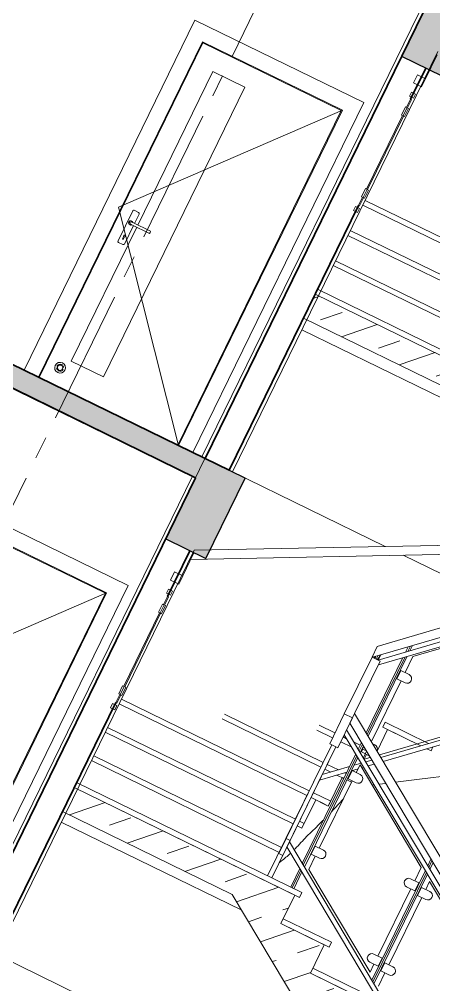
# Model space of a CAD drawing. Header units: millimetres. Extents: x 1373 to 40779, y 1939 to 6439.
# Drawn here: x 4476 to 4533.9, y 5882.4 to 6017.2 of the extents above; entities that cross this region are included whole.
import ezdxf

# ---------------------------------------------------------------- set-up
doc = ezdxf.new("R2010")
doc.units = ezdxf.units.MM
doc.linetypes.add('IMPORT-CENTER2', pattern=[112.5, 75, -12.5, 12.5, -12.5])
for name, color, linetype, lineweight in [('A-DETL', 6, 'Continuous', 30), ('A-DETL-GENF', 92, 'Continuous', 18), ('A-DOOR', 31, 'Continuous', 18), ('A-DOOR-FRAM', 31, 'Continuous', 18), ('A-FLOR-FNSH', 192, 'Continuous', 35), ('A-FLOR-HRAL', 11, 'Continuous', 18), ('A-WALL', 20, 'Continuous', 9), ('A-WALL-FNSH', 113, 'Continuous', 18), ('HESAPLAMALAR', 2, 'Continuous', 30), ('S-GRID', 252, 'IMPORT-CENTER2', 5), ('S-STRS', 31, 'Continuous', 18)]:
    doc.layers.add(name, color=color, linetype=linetype, lineweight=lineweight)
pattern_1 = [(45, (1545.127, 1479.418), (-17.9605, 17.9605), []), (45, (1563.087, 1479.418), (-17.9605, 17.9605), [12.7, -12.7])]

# ---------------------------------------------------------------- blocks, each defined once
blk = doc.blocks.new('RJEJRE')
at = {"layer": 'A-FLOR-HRAL'}
for p, q in [((-512.42, 659.46), (-512.42, 644.62)), ((-517.5, 644.62), (-517.5, 639.54)), ((-512.42, 644.62), (-517.5, 644.62)), ((-512.42, 639.54), (-512.42, 644.62)), ((-517.5, 639.54), (-512.42, 639.54)), ((-516.23, 634.46), (-516.23, 631.92)), ((-513.69, 634.46), (-516.23, 634.46)), ((-516.23, 631.92), (-513.69, 631.92)), ((-513.69, 631.92), (-513.69, 634.46)), ((-515.59, 625.57), (-515.59, 620.49)), ((-515.59, 625.57), (-513.69, 625.57)), ((-514.32, 630.65), (-514.96, 630.65)), ((-514.96, 630.65), (-514.96, 625.57)), ((-514.32, 625.57), (-514.32, 630.65)), ((-513.69, 620.49), (-513.69, 625.57)), ((-515.59, 620.49), (-513.69, 620.49)), ((-514.96, 620.49), (-514.96, 574.77)), ((-514.32, 574.77), (-514.32, 620.49)), ((-515.59, 574.77), (-515.59, 569.69)), ((-515.59, 574.77), (-513.69, 574.77)), ((-513.69, 569.69), (-513.69, 574.77)), ((-515.59, 569.69), (-513.69, 569.69)), ((-514.96, 569.69), (-514.96, 564.61)), ((-514.32, 564.61), (-514.32, 569.69)), ((-516.23, 563.34), (-516.23, 560.8)), ((-513.69, 563.34), (-516.23, 563.34)), ((-516.23, 560.8), (-513.69, 560.8)), ((-514.96, 564.61), (-514.32, 564.61)), ((-513.69, 560.8), (-513.69, 563.34)), ((-334.99, 442.65), (-512.96, 351.29)), ((-330.27, 439.37), (-512.42, 345.86)), ((-397.5, 347.95), (-311.46, 426.31)), ((-307.18, 423.34), (-397.26, 341.3)), ((-393.65, 341.3), (-305.13, 421.92)), ((-302.99, 420.43), (-392.42, 338.98)), ((-321.27, 402.52), (-377.15, 351.62)), ((-368.49, 293.09), (-251.11, 400)), ((-247.34, 400), (-366.29, 291.66)), ((-380.01, 353.72), (-380.01, 357.01)), ((-381.91, 351.99), (-381.91, 355.28)), ((-377.15, 351.62), (-377.15, 341.54)), ((-512.96, 349.57), (-512.42, 349.57)), ((-512.42, 349.57), (-512.42, 335.61)), ((-397.5, 341.3), (-397.5, 347.95)), ((-381.91, 301.87), (-381.91, 348.55)), ((-380.01, 300.62), (-380.01, 350.29)), ((-397.5, 341.3), (-392.42, 341.3)), ((-397.5, 341.3), (-397.5, 306)), ((-396.23, 342.24), (-396.23, 341.3)), ((-395.93, 342.3), (-395.97, 342.46)), ((-395.59, 341.3), (-395.93, 342.3)), ((-393.98, 342.3), (-394.32, 341.3)), ((-393.76, 343.65), (-393.98, 342.3)), ((-393.7, 344.5), (-393.76, 343.65)), ((-393.69, 341.3), (-393.69, 344.55)), ((-392.42, 308.73), (-392.42, 341.3)), ((-374.61, 341.54), (-379.69, 341.54)), ((-379.69, 341.54), (-379.69, 336.46)), ((-517.5, 335.61), (-517.5, 330.53)), ((-512.42, 335.61), (-517.5, 335.61)), ((-512.42, 330.53), (-512.42, 335.61)), ((-379.69, 336.46), (-374.61, 336.46)), ((-377.15, 336.46), (-377.15, 298.75)), ((-369.87, 294), (-321.27, 338.27)), ((-517.5, 330.53), (-512.42, 330.53)), ((-516.23, 325.45), (-516.23, 322.91)), ((-513.69, 325.45), (-516.23, 325.45)), ((-513.69, 322.91), (-513.69, 325.45)), ((-516.23, 322.91), (-513.69, 322.91)), ((-514.32, 321.64), (-514.96, 321.64)), ((-514.96, 321.64), (-514.96, 316.56)), ((-514.32, 316.56), (-514.32, 321.64)), ((-515.59, 316.56), (-515.59, 311.48)), ((-515.59, 316.56), (-513.69, 316.56)), ((-513.69, 311.48), (-513.69, 316.56)), ((-515.59, 311.48), (-513.69, 311.48)), ((-514.96, 311.48), (-514.96, 265.76)), ((-514.32, 265.76), (-514.32, 311.48)), ((-392.42, 302.67), (-392.42, 308.73)), ((-392.42, 308.73), (-239.96, 209.09)), ((-392.42, 306), (-397.5, 306)), ((-397.5, 306), (-397.5, 287.37)), ((-392.42, 287.37), (-392.42, 306)), ((-392.42, 302.67), (-239.96, 203.02)), ((-392.42, 298.57), (-242.82, 200.79)), ((-374.61, 297.9), (-375.85, 297.9)), ((-392.42, 295.54), (-242.82, 197.76)), ((-381.91, 291.71), (-381.91, 295.8)), ((-380.01, 294.55), (-380.01, 290.46)), ((-379.69, 294.35), (-379.69, 292.82)), ((-379.69, 292.82), (-377.36, 292.82)), ((-377.15, 292.68), (-377.15, 288.59)), ((-397.5, 287.37), (-392.42, 287.37)), ((-396.23, 287.37), (-396.23, 264.5)), ((-396.23, 287.37), (-396.23, 205.88)), ((-393.69, 264.5), (-393.69, 287.37)), ((-393.69, 205.88), (-393.69, 287.37)), ((-381.91, 220.59), (-381.91, 288.67)), ((-380.01, 287.43), (-380.01, 219.34)), ((-376.37, 288.08), (-373.75, 290.46)), ((-374.98, 287.18), (-372.37, 289.56)), ((-370.17, 288.12), (-372.79, 285.74)), ((-393.71, 270.12), (-381.91, 280.87)), ((-380.01, 282.6), (-376.92, 285.41)), ((-377.15, 281.77), (-380.01, 279.17)), ((-321.27, 247.77), (-377.15, 284.29)), ((-377.15, 284.29), (-377.15, 279.39)), ((-374.73, 283.98), (-375.54, 283.24)), ((-381.91, 277.43), (-393.71, 266.69)), ((-374.61, 279.39), (-379.69, 279.39)), ((-379.69, 279.39), (-379.69, 274.31)), ((-379.69, 274.31), (-374.61, 274.31)), ((-377.15, 274.31), (-377.15, 232.54)), ((-515.59, 265.76), (-515.59, 260.68)), ((-515.59, 265.76), (-513.69, 265.76)), ((-513.69, 260.68), (-513.69, 265.76)), ((-396.23, 264.39), (-396.23, 267.83)), ((-396.23, 264.5), (-396.23, 229.21)), ((-393.69, 229.21), (-393.69, 264.5)), ((-515.59, 260.68), (-513.69, 260.68)), ((-514.96, 260.68), (-514.96, 255.6)), ((-514.32, 255.6), (-514.32, 260.68)), ((-516.23, 254.33), (-516.23, 251.79)), ((-513.69, 254.33), (-516.23, 254.33)), ((-514.96, 255.6), (-514.32, 255.6)), ((-513.69, 251.79), (-513.69, 254.33)), ((-318.41, 250.2), (-318.41, 254.29)), ((-516.23, 251.79), (-513.69, 251.79)), ((-316.51, 253.05), (-316.51, 248.96)), ((-321.27, 239.54), (-321.27, 247.77)), ((-318.41, 179.08), (-318.41, 247.17)), ((-316.51, 245.92), (-316.51, 177.84)), ((-257.77, 206.26), (-313.65, 242.79)), ((-313.65, 242.79), (-313.65, 237.88)), ((-318.73, 239.54), (-323.81, 239.54)), ((-318.73, 234.46), (-318.73, 239.54)), ((-311.11, 237.88), (-316.19, 237.88)), ((-316.19, 237.88), (-316.19, 232.8)), ((-374.61, 232.54), (-379.69, 232.54)), ((-379.69, 232.54), (-379.69, 227.46)), ((-323.81, 234.46), (-318.73, 234.46)), ((-321.27, 192.7), (-321.27, 234.46)), ((-316.19, 232.8), (-311.11, 232.8)), ((-313.65, 232.8), (-313.65, 191.04)), ((-393.69, 229.21), (-396.23, 229.21)), ((-396.23, 229.21), (-396.23, 219.89)), ((-393.69, 219.89), (-393.69, 229.21)), ((-393.69, 225.25), (-393.69, 228.28)), ((-393.69, 228.28), (-242.82, 129.67)), ((-379.69, 227.46), (-374.61, 227.46)), ((-377.15, 227.46), (-377.15, 219.24)), ((-393.69, 225.25), (-242.82, 126.64)), ((-396.23, 219.89), (-393.69, 219.89)), ((-381.91, 205.88), (-381.91, 217.55)), ((-380.01, 216.31), (-380.01, 205.88)), ((-377.15, 219.24), (-321.27, 182.72)), ((-318.73, 192.7), (-323.81, 192.7)), ((-318.73, 187.62), (-318.73, 192.7)), ((-311.11, 191.04), (-316.19, 191.04)), ((-316.19, 191.04), (-316.19, 185.96)), ((-323.81, 187.62), (-318.73, 187.62)), ((-321.27, 182.72), (-321.27, 187.62)), ((-316.19, 185.96), (-311.11, 185.96)), ((-313.65, 185.96), (-313.65, 177.73))]:
    blk.add_line(p, q, dxfattribs=at)
at = {"layer": 'A-FLOR-HRAL', "linetype": 'Continuous'}
for p, q in [((-514.64, 620.49), (-514.64, 625.57)), ((-514.64, 569.69), (-514.64, 574.77)), ((-380.96, 352.85), (-380.96, 356.14)), ((-380.96, 301.24), (-380.96, 349.42)), ((-394.96, 341.3), (-394.96, 343.39)), ((-514.64, 311.48), (-514.64, 316.56)), ((-380.96, 291.08), (-380.96, 295.18)), ((-380.96, 219.96), (-380.96, 288.05)), ((-514.64, 260.68), (-514.64, 265.76)), ((-317.46, 249.58), (-317.46, 253.67)), ((-317.46, 178.46), (-317.46, 246.55)), ((-380.96, 205.88), (-380.96, 216.93))]:
    blk.add_line(p, q, dxfattribs=at)
at = {"layer": 'A-FLOR-HRAL'}
for centre, start, end in [((-374.61, 339), 270, 90), ((-374.61, 295.36), 1.7261, 90), ((-374.61, 276.85), 270, 90), ((-323.81, 237), 90, 270), ((-311.11, 235.34), 270, 90), ((-374.61, 230), 270, 90), ((-323.81, 190.16), 90, 270), ((-311.11, 188.5), 270, 90)]:
    blk.add_arc(centre, 2.54, start, end, dxfattribs=at)
blk = doc.blocks.new('A$C189a16f2')
at = {"layer": 'A-DETL-GENF'}
h = blk.add_hatch(dxfattribs=at)
h.set_pattern_fill('ANSI33', color=153, style=0)
h.set_pattern_definition([(45, (-21729.413, 4339.7565), (-4.490128, 4.490128), []), (45, (-21724.923, 4339.7565), (-4.490128, 4.490128), [3.175, -1.5875])])
h.paths.add_polyline_path([(748.51, 1616.02), (1274.79, 1616.02), (1274.79, 1578.02), (1299.79, 1578.02), (1299.79, 1628.02), (723.51, 1628.02), (572.04, 1628.02), (572.04, 1616.02), (723.51, 1616.02), (723.51, 1578.02), (748.51, 1578.02)])
h.paths.add_polyline_path([(1739.79, 1616.02), (2248.76, 1616.02), (2248.76, 1578.02), (2273.76, 1578.02), (2273.76, 1616.02), (2373.85, 1616.02), (2373.85, 1628.02), (1564.79, 1628.02), (1564.79, 1616.02), (1714.79, 1616.02), (1714.79, 1578.02), (1739.79, 1578.02)])
h = blk.add_hatch(dxfattribs=at)
h.set_pattern_fill('ANSI33', color=153, style=0)
h.set_pattern_definition([(45, (-21729.413, 4039.7565), (-4.490128, 4.490128), []), (45, (-21724.923, 4039.7565), (-4.490128, 4.490128), [3.175, -1.5875])])
h.paths.add_polyline_path([(723.51, 1278.02), (748.51, 1278.02), (748.51, 1316.02), (1274.79, 1316.02), (1274.79, 1278.02), (1299.79, 1278.02), (1299.79, 1328.02), (723.51, 1328.02), (572.04, 1328.02), (572.04, 1316.02), (723.51, 1316.02)])
h.paths.add_polyline_path([(1739.79, 1316.02), (2248.76, 1316.02), (2248.76, 1278.02), (2273.76, 1278.02), (2273.76, 1316.02), (2373.85, 1316.02), (2373.85, 1328.02), (1564.79, 1328.02), (1564.79, 1316.02), (1714.79, 1316.02), (1714.79, 1278.02), (1739.79, 1278.02)])
at = {"layer": 'S-STRS'}
h = blk.add_hatch(dxfattribs=at)
h.set_pattern_fill('FP_1', color=256, style=0, pattern_type=2)
h.set_pattern_definition(pattern_1)
h.paths.add_polyline_path([(1531.35, 1328.02), (1561.79, 1328.02), (1561.79, 1343.77), (1534.79, 1343.77), (1534.79, 1362.52), (1507.79, 1362.52), (1507.79, 1381.27), (1480.79, 1381.31), (1480.79, 1400.02), (1453.79, 1400.02), (1453.79, 1418.77), (1426.79, 1418.77), (1426.79, 1437.52), (1289.79, 1437.52), (1289.79, 1422.52), (1395.1, 1422.52), (1531.18, 1328.02)])
h = blk.add_hatch(dxfattribs=at)
h.set_pattern_fill('FP_1', color=256, style=0, pattern_type=2)
h.set_pattern_definition(pattern_1)
h.paths.add_polyline_path([(1538.31, 1028.02), (1561.79, 1028.02), (1561.79, 1042.67), (1534.79, 1042.67), (1534.79, 1060.32), (1507.79, 1060.32), (1507.79, 1077.96), (1480.79, 1077.96), (1480.79, 1095.61), (1453.79, 1095.61), (1453.79, 1113.26), (1426.79, 1113.26), (1426.79, 1130.9), (1289.79, 1130.9), (1289.79, 1115.9), (1395.33, 1115.9), (1529.79, 1028.02)])
at = {"layer": 'A-DETL'}
for points in [[(723.51, 1628.02), (572.04, 1628.02), (572.04, 1616.02), (723.51, 1616.02), (723.51, 1578.02), (748.51, 1578.02), (748.51, 1616.02), (1274.79, 1616.02), (1274.79, 1578.02), (1299.79, 1578.02), (1299.79, 1628.02)], [(723.51, 1328.02), (572.04, 1328.02), (572.04, 1316.02), (723.51, 1316.02), (723.51, 1278.02), (748.51, 1278.02), (748.51, 1316.02), (1274.79, 1316.02), (1274.79, 1278.02), (1299.79, 1278.02), (1299.79, 1328.02)]]:
    blk.add_lwpolyline(points, close=True, dxfattribs=at)
at = {"layer": 'A-DOOR'}
for p, q in [((1169.79, 1433.02), (1258.29, 1536.52)), ((1257.79, 1536.02), (1171.79, 1536.02)), ((1171.79, 1328.02), (1171.79, 1536.02)), ((1257.79, 1536.02), (1257.79, 1328.02)), ((1183.79, 1524.02), (1183.79, 1428.68)), ((1183.79, 1524.02), (1203.79, 1524.02)), ((1203.79, 1344.02), (1203.79, 1524.02)), ((1177.79, 1434.54), (1177.79, 1415.88)), ((1181.13, 1435.21), (1178.46, 1435.21)), ((1181.79, 1428.69), (1181.79, 1434.54)), ((1169.79, 1433.02), (1258.29, 1328.02)), ((1191.79, 1428.72), (1180.79, 1428.72)), ((1191.79, 1428.02), (1191.79, 1428.72)), ((1180.79, 1427.32), (1191.79, 1427.32)), ((1181.79, 1415.88), (1181.79, 1427.34)), ((1183.79, 1427.34), (1183.79, 1344.02)), ((1191.79, 1427.32), (1191.79, 1428.02)), ((1179.54, 1417.78), (1179.54, 1419.41)), ((1180.04, 1419.41), (1180.04, 1417.78)), ((1178.46, 1415.21), (1181.13, 1415.21)), ((1180.04, 1417.78), (1179.54, 1417.78)), ((1183.79, 1344.02), (1203.79, 1344.02)), ((1169.79, 1133.02), (1258.29, 1236.52)), ((1257.79, 1236.02), (1171.79, 1236.02)), ((1257.79, 1236.02), (1257.79, 1028.02))]:
    blk.add_line(p, q, dxfattribs=at)
at = {"layer": 'A-DOOR', "flags": 128}
for points in [[(1180.79, 1428.72), (1180.75, 1428.72), (1180.71, 1428.72), (1180.67, 1428.72), (1180.63, 1428.72), (1180.6, 1428.72), (1180.56, 1428.72), (1180.52, 1428.72), (1180.48, 1428.72), (1180.44, 1428.72), (1180.4, 1428.72), (1180.37, 1428.72), (1180.33, 1428.72), (1180.3, 1428.72), (1180.26, 1428.72), (1180.23, 1428.72), (1180.2, 1428.72), (1180.16, 1428.72), (1180.13, 1428.72), (1180.1, 1428.72), (1180.08, 1428.72), (1180.05, 1428.72), (1180.02, 1428.72), (1180, 1428.72), (1179.97, 1428.72), (1179.95, 1428.72), (1179.93, 1428.72), (1179.91, 1428.72), (1179.89, 1428.72), (1179.88, 1428.72), (1179.86, 1428.72), (1179.85, 1428.72), (1179.84, 1428.72), (1179.82, 1428.72), (1179.82, 1428.72), (1179.81, 1428.72), (1179.8, 1428.72), (1179.8, 1428.72), (1179.8, 1428.72), (1179.79, 1428.72)], [(1179.79, 1427.32), (1179.79, 1427.32), (1179.8, 1427.32), (1179.8, 1427.32), (1179.81, 1427.32), (1179.81, 1427.32), (1179.82, 1427.32), (1179.83, 1427.32), (1179.84, 1427.32), (1179.86, 1427.32), (1179.87, 1427.32), (1179.89, 1427.32), (1179.91, 1427.32), (1179.93, 1427.32), (1179.95, 1427.32), (1179.97, 1427.32), (1179.99, 1427.32), (1180.02, 1427.32), (1180.04, 1427.32), (1180.07, 1427.32), (1180.1, 1427.32), (1180.13, 1427.32), (1180.16, 1427.32), (1180.19, 1427.32), (1180.22, 1427.32), (1180.25, 1427.32), (1180.29, 1427.32), (1180.32, 1427.32), (1180.36, 1427.32), (1180.39, 1427.32), (1180.43, 1427.32), (1180.47, 1427.32), (1180.51, 1427.32), (1180.55, 1427.32), (1180.58, 1427.32), (1180.62, 1427.32), (1180.66, 1427.32), (1180.7, 1427.32), (1180.74, 1427.32), (1180.78, 1427.32), (1180.79, 1427.32)]]:
    blk.add_lwpolyline(points, dxfattribs=at)
at = {"layer": 'A-DOOR'}
for centre, radius, start, end in [((1178.46, 1434.54), 0.668, 90, 180), ((1181.13, 1434.54), 0.668, 0, 90), ((1179.79, 1428.02), 1.22, 33.8637, 180), ((1179.79, 1428.02), 0.7, 75, 120), ((1179.79, 1428.02), 1.22, 180, 326.1332), ((1179.79, 1428.02), 0.7, 150, 180), ((1179.79, 1428.02), 0.7, 180, 210), ((1179.79, 1428.02), 0.7, 240, 285), ((1179.79, 1419.85), 0.5, 300, 240), ((1178.46, 1415.88), 0.668, 180, 270), ((1181.13, 1415.88), 0.668, 270, 0), ((1179.79, 1338.02), 3, 90, 270), ((1179.79, 1338.02), 1.98, 90, 180), ((1179.79, 1338.02), 1.98, 209.1253, 239.698), ((1179.79, 1338.02), 1.5, 90, 270), ((1179.79, 1338.02), 3, 270, 90), ((1179.79, 1338.02), 1.98, 74.9562, 90), ((1179.79, 1338.02), 1.5, 270, 90), ((1179.79, 1338.02), 1.98, 270, 0), ((1179.79, 1338.02), 1.98, 29.1253, 59.698), ((1179.79, 1338.02), 1.98, 254.9562, 270)]:
    blk.add_arc(centre, radius, start, end, dxfattribs=at)
at = {"layer": 'A-DOOR-FRAM'}
for p, q in [((1267.29, 1545.52), (1162.29, 1545.52)), ((1162.29, 1545.52), (1162.29, 1328.02)), ((1267.29, 1328.02), (1267.29, 1545.52)), ((1171.29, 1328.02), (1171.29, 1536.52)), ((1171.29, 1536.52), (1258.29, 1536.52)), ((1258.29, 1536.52), (1258.29, 1328.02)), ((1171.79, 1536.02), (1171.79, 1328.02)), ((1171.79, 1536.02), (1257.79, 1536.02)), ((1257.79, 1536.02), (1257.79, 1328.02)), ((1267.29, 1245.52), (1162.29, 1245.52)), ((1267.29, 1028.02), (1267.29, 1245.52)), ((1171.29, 1236.52), (1258.29, 1236.52)), ((1171.79, 1236.02), (1257.79, 1236.02)), ((1257.79, 1236.02), (1257.79, 1028.02)), ((1258.29, 1236.52), (1258.29, 1028.02))]:
    blk.add_line(p, q, dxfattribs=at)
at = {"layer": 'A-FLOR-FNSH', "color": 250}
for p, q in [((1274.79, 1328.02), (587.04, 1328.02)), ((748.51, 1316.02), (1274.79, 1316.02))]:
    blk.add_line(p, q, dxfattribs=at)
at = {"layer": 'A-WALL', "lineweight": 35}
for p, q in [((1274.79, 1328.02), (1274.79, 1616.02)), ((1289.79, 1558.67), (1289.79, 1578.02)), ((1289.79, 1328.02), (1289.79, 1492.63)), ((1274.79, 1328.02), (1289.79, 1328.02)), ((1274.79, 1028.02), (1274.79, 1316.02)), ((1289.79, 1249.66), (1289.79, 1278.02)), ((1289.79, 1028.02), (1289.79, 1183.62))]:
    blk.add_line(p, q, dxfattribs=at)
at = {"layer": 'A-WALL'}
for p, q in [((1291.79, 1328.02), (1386.68, 1328.02)), ((1397.8, 1328.02), (1464.4, 1328.02)), ((1386.68, 1028.02), (1291.79, 1028.02))]:
    blk.add_line(p, q, dxfattribs=at)
at = {"layer": 'A-WALL-FNSH', "color": 7, "lineweight": 9}
for p, q in [((1272.79, 1616.02), (1272.79, 1328.02)), ((1291.79, 1328.02), (1291.79, 1589.3)), ((1289.79, 1328.02), (1291.79, 1328.02)), ((1272.79, 1316.02), (1272.79, 1028.02)), ((1291.79, 1028.02), (1291.79, 1279.31))]:
    blk.add_line(p, q, dxfattribs=at)
at = {"layer": 'S-GRID', "lineweight": 18}
for p, q in [((1189.79, 74.31), (1189.79, 2658.01)), ((1274.79, 74.31), (1274.79, 2658.01))]:
    blk.add_line(p, q, dxfattribs=at)
at = {"layer": 'S-STRS'}
for p, q in [((1291.79, 1496.77), (1408.52, 1496.77)), ((1408.52, 1493.77), (1291.79, 1493.77)), ((1291.79, 1478.02), (1408.52, 1478.02)), ((1408.52, 1475.02), (1291.79, 1475.02)), ((1291.79, 1459.27), (1408.52, 1459.27)), ((1408.52, 1456.27), (1291.79, 1456.27)), ((1429.79, 1440.52), (1289.79, 1440.52)), ((1289.79, 1440.52), (1289.79, 1437.52)), ((1426.79, 1437.52), (1289.79, 1437.52)), ((1289.79, 1437.52), (1289.79, 1422.52)), ((1289.79, 1437.52), (1429.79, 1437.52)), ((1289.79, 1422.52), (1395.1, 1422.52)), ((1291.79, 1416.38), (1403.95, 1416.38)), ((1429.79, 1239.79), (1456.76, 1239.79)), ((1429.79, 1236.79), (1429.79, 1239.79)), ((1453.47, 1236.79), (1429.79, 1236.79)), ((1432.79, 1223.38), (1432.79, 1236.79)), ((1432.79, 1236.79), (1453.47, 1236.79)), ((1457.24, 1236.79), (1459.79, 1236.79)), ((1459.79, 1236.79), (1457.24, 1236.79)), ((1459.79, 1236.79), (1459.79, 1239.11)), ((1459.79, 1236.79), (1459.79, 1239.11)), ((1459.79, 1218.87), (1486.79, 1236.51)), ((1397.38, 1222.14), (1407.25, 1222.14)), ((1407.25, 1219.14), (1397.38, 1219.14)), ((1412.33, 1222.14), (1414.51, 1222.14)), ((1419.1, 1219.14), (1412.33, 1219.14)), ((1419.15, 1222.14), (1422.84, 1222.14)), ((1424.75, 1222.14), (1425.06, 1222.14)), ((1425.25, 1219.14), (1424.75, 1219.14)), ((1425.25, 1219.14), (1425.25, 1220.85)), ((1430, 1219.14), (1425.25, 1219.14)), ((1428.33, 1216.14), (1428.33, 1219.14)), ((1428.33, 1219.14), (1429.79, 1219.14)), ((1429.79, 1219.14), (1430, 1219.14)), ((1449.75, 1212.3), (1459.79, 1218.87)), ((1441.98, 1207.22), (1445.11, 1209.27)), ((1347.17, 1204.49), (1408.54, 1204.49)), ((1411.05, 1204.49), (1418.01, 1204.49)), ((1421.79, 1204.49), (1422.84, 1204.49)), ((1424.75, 1204.49), (1425.06, 1204.49)), ((1438.68, 1205.07), (1439.66, 1205.7)), ((1408.54, 1201.49), (1347.17, 1201.49)), ((1414.72, 1201.49), (1411.05, 1201.49)), ((1422.84, 1201.49), (1418.49, 1201.49)), ((1421.82, 1183.84), (1421.82, 1201.49)), ((1421.82, 1201.49), (1422.84, 1201.49)), ((1424.75, 1201.49), (1427.6, 1201.49)), ((1427.6, 1201.49), (1424.75, 1201.49)), ((1291.79, 1186.84), (1408.52, 1186.84)), ((1411.06, 1186.84), (1421.82, 1186.84)), ((1421.82, 1183.84), (1421.82, 1186.84)), ((1408.52, 1183.84), (1291.79, 1183.84)), ((1421.82, 1183.84), (1411.06, 1183.84)), ((1414.04, 1166.2), (1414.04, 1183.84)), ((1414.04, 1183.84), (1418.32, 1183.84)), ((1418.32, 1183.84), (1421.82, 1183.84)), ((1291.79, 1169.2), (1408.52, 1169.2)), ((1408.52, 1166.2), (1291.79, 1166.2)), ((1411.06, 1169.2), (1414.04, 1169.2)), ((1411.06, 1166.2), (1414.04, 1166.2)), ((1414.04, 1166.2), (1411.06, 1166.2)), ((1414.04, 1166.2), (1414.04, 1169.2)), ((1291.79, 1151.55), (1408.52, 1151.55)), ((1408.52, 1148.55), (1291.79, 1148.55)), ((1429.79, 1133.9), (1289.79, 1133.9)), ((1289.79, 1133.9), (1289.79, 1130.9)), ((1429.79, 1130.9), (1429.79, 1133.9)), ((1426.79, 1130.9), (1289.79, 1130.9)), ((1289.79, 1130.9), (1289.79, 1115.9)), ((1289.79, 1130.9), (1429.79, 1130.9)), ((1426.79, 1113.26), (1426.79, 1130.9)), ((1456.79, 1116.26), (1426.79, 1116.26)), ((1426.79, 1116.26), (1426.79, 1113.26)), ((1456.79, 1113.26), (1456.79, 1116.26)), ((1289.79, 1115.9), (1395.33, 1115.9)), ((1395.33, 1115.9), (1529.79, 1028.02)), ((1453.79, 1113.26), (1426.79, 1113.26)), ((1426.79, 1113.26), (1456.79, 1113.26)), ((1453.79, 1095.61), (1453.79, 1113.26)), ((1291.79, 1110.29), (1403.91, 1110.29)), ((1483.79, 1098.61), (1453.79, 1098.61)), ((1453.79, 1098.61), (1453.79, 1095.61)), ((1480.79, 1095.61), (1453.79, 1095.61)), ((1453.79, 1095.61), (1483.79, 1095.61))]:
    blk.add_line(p, q, dxfattribs=at)
for points, knots in [([(1424.76, 1181.7), (1425.26, 1183.32), (1426.22, 1186.45), (1427.16, 1189.58), (1427.61, 1191.1)], [0.4333588, 0.4333588, 0.4333588, 0.4333588, 0.6666667, 0.883541, 0.883541, 0.883541, 0.883541]), ([(1415.37, 1153.5), (1415.46, 1153.77), (1416.06, 1155.51), (1417.08, 1158.75), (1417.92, 1161.73), (1418.32, 1163.23)], [0.271408, 0.271408, 0.271408, 0.271408, 0.3333333, 0.6666667, 1, 1, 1, 1]), ([(1411.07, 1143.54), (1411.17, 1143.73), (1411.77, 1144.86), (1412.8, 1146.98), (1413.64, 1148.95), (1414.04, 1149.95)], [0.2680706, 0.2680706, 0.2680706, 0.2680706, 0.3333333, 0.6666667, 1, 1, 1, 1])]:
    blk.add_open_spline(points, degree=3, knots=knots, dxfattribs=at)
for points in [[(1421.82, 1172.72), (1422.17, 1173.75), (1422.52, 1174.78), (1422.86, 1175.81)], [(1418.32, 1163.23), (1418.94, 1164.8), (1420.14, 1167.95), (1421.27, 1171.13), (1421.82, 1172.72)], [(1414.04, 1149.95), (1414.18, 1150.32), (1414.32, 1150.68), (1414.47, 1151.05)]]:
    blk.add_open_spline(points, degree=3, dxfattribs=at)
blk.add_blockref('RJEJRE', (1804.75, 928.02))

msp = doc.modelspace()

# ---------------------------------------------------------------- block references
at = {"layer": 'HESAPLAMALAR', "color": 4, "xscale": 0.2499999999999999, "yscale": 0.2499999999999999, "zscale": 0.2499999999999999, "rotation": 333.9650679197362}
msp.add_blockref('A$C189a16f2', (4069.89, 5797.47), dxfattribs=at)

doc.saveas('drawing.dxf')
